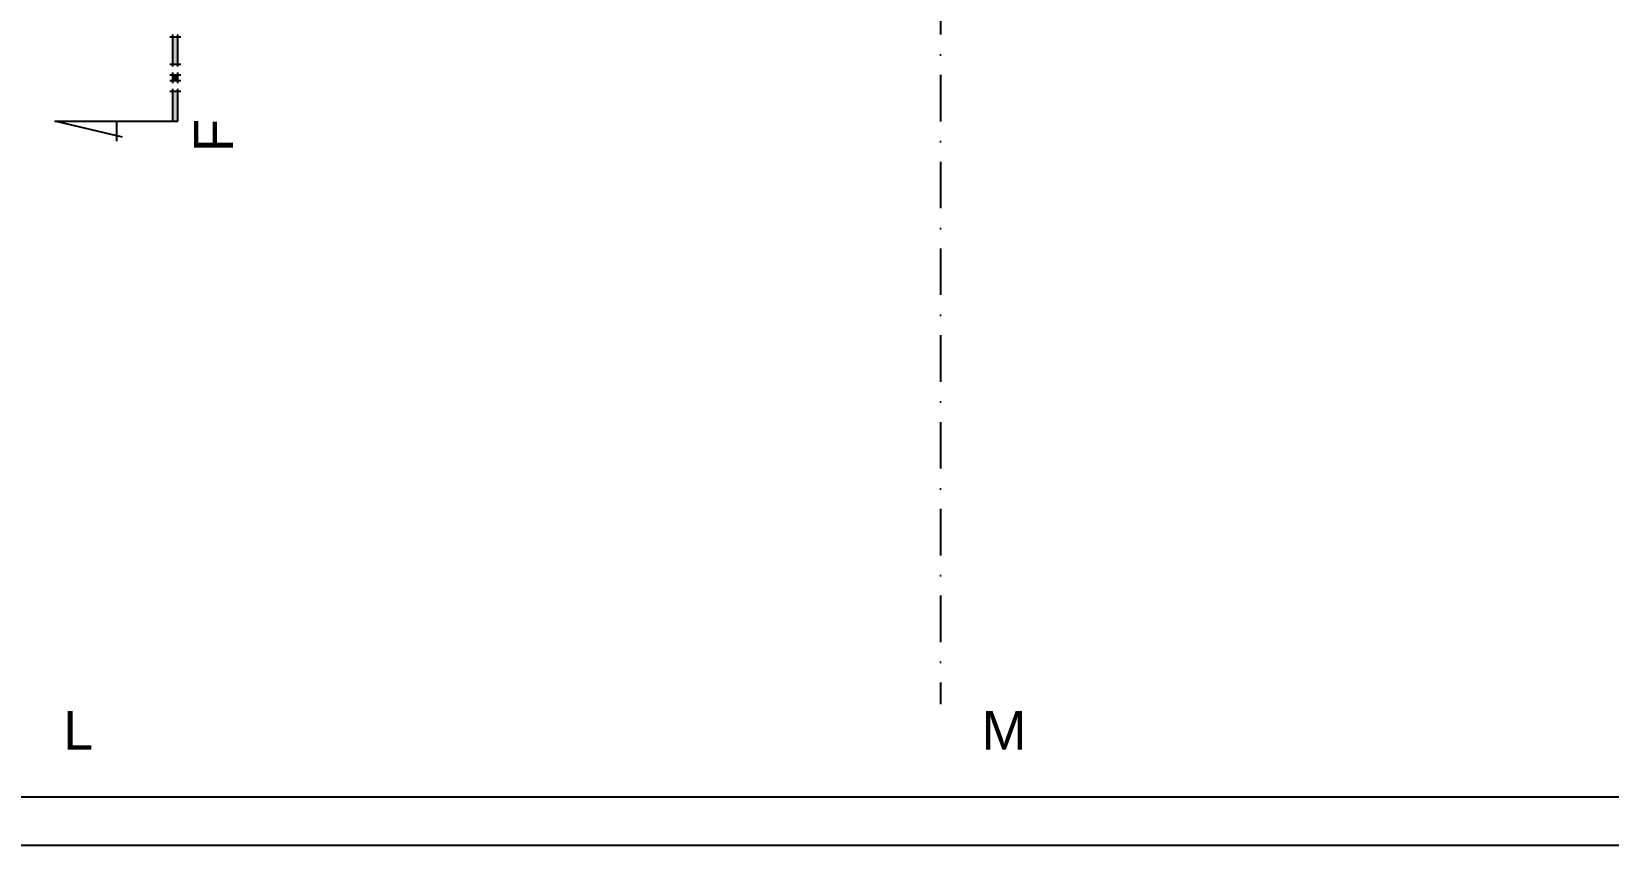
# Model space of a CAD drawing. Extents: x 4511820 to 5180432, y -1526536 to -944957.
# Drawn here: x 5151467 to 5159606, y -980292 to -976090 of the extents above; entities that cross this region are included whole.
import ezdxf

# ---------------------------------------------------------------- set-up
doc = ezdxf.new("R2010")
doc.units = 0
doc.header["$MEASUREMENT"] = 0
doc.linetypes.add('BODKOCIARKOVANA_3', pattern=[5.6, 3, -1.3, 0, -1.3])
doc.layers.add('osi', color=253, linetype='CONTINUOUS')
doc.layers.add('TENKÁ', color=7, linetype='CONTINUOUS')
doc.styles.add('styl1', font='arial.ttf')

msp = doc.modelspace()

# ---------------------------------------------------------------- hatches: boundary and pattern name
at = {"layer": 'TENKÁ'}
h = msp.add_hatch(color=256, dxfattribs=at)
h.dxf.hatch_style = 1
h.paths.add_polyline_path([(5152222.5, -976117.125), (5152222.5, -976258.25), (5152196.625, -976258.25), (5152196.625, -976117.125)])
h = msp.add_hatch(color=256, dxfattribs=at)
h.dxf.hatch_style = 1
h.paths.add_polyline_path([(5152222.5, -976343.375), (5152196.625, -976343.375), (5152196.625, -976313.125), (5152222.5, -976313.125)])
h = msp.add_hatch(color=256, dxfattribs=at)
h.dxf.hatch_style = 1
h.paths.add_polyline_path([(5152222.5, -976398.25), (5152222.5, -976551.875), (5152196.625, -976551.875), (5152196.625, -976398.25)])

# ---------------------------------------------------------------- linework, layer by layer
at = {"layer": 'osi', "linetype": 'BODKOCIARKOVANA_3', "ltscale": 80}
msp.add_line((5156157.5, -947635.406), (5156157.5, -979563.309), dxfattribs=at)
at = {"layer": 'TENKÁ'}
for p, q in [((5152180.375, -976117.125), (5152237.375, -976117.125)), ((5152196.625, -976270.75), (5152196.625, -976104.625)), ((5152222.5, -976270.75), (5152222.5, -976104.625)), ((5152180.375, -976258.25), (5152237.375, -976258.25)), ((5152180.375, -976313.125), (5152237.375, -976313.125)), ((5152180.375, -976343.375), (5152237.375, -976343.375)), ((5152196.625, -976355.875), (5152196.625, -976300.625)), ((5152222.5, -976355.875), (5152222.5, -976300.625)), ((5152180.375, -976398.25), (5152237.375, -976398.25)), ((5152196.625, -976551.875), (5152196.625, -976385.75)), ((5152222.5, -976551.875), (5152222.5, -976385.75)), ((5151587.5, -976551.875), (5152222.5, -976551.875)), ((5151936.125, -976635), (5151587.5, -976551.875)), ((5151905, -976551.875), (5151905, -976655.125))]:
    msp.add_line(p, q, dxfattribs=at)
at = {"layer": 'TENKÁ', "color": 7}
for p, q in [((5169988, -980042.373), (5090893, -980042.373)), ((5170238, -980292.373), (5090643, -980292.373))]:
    msp.add_line(p, q, dxfattribs=at)

# ---------------------------------------------------------------- texts
at = {"layer": 'TENKÁ', "ltscale": 0.25, "style": 'styl1'}
msp.add_text('F', height=200, rotation=90, dxfattribs=at).set_placement((5152505.817, -976711.952))
for s, p in [('L', (5151630.054, -979797.809)), ('M', (5156370.054, -979797.809))]:
    msp.add_text(s, height=200, dxfattribs=at).set_placement(p)

doc.saveas('drawing.dxf')
